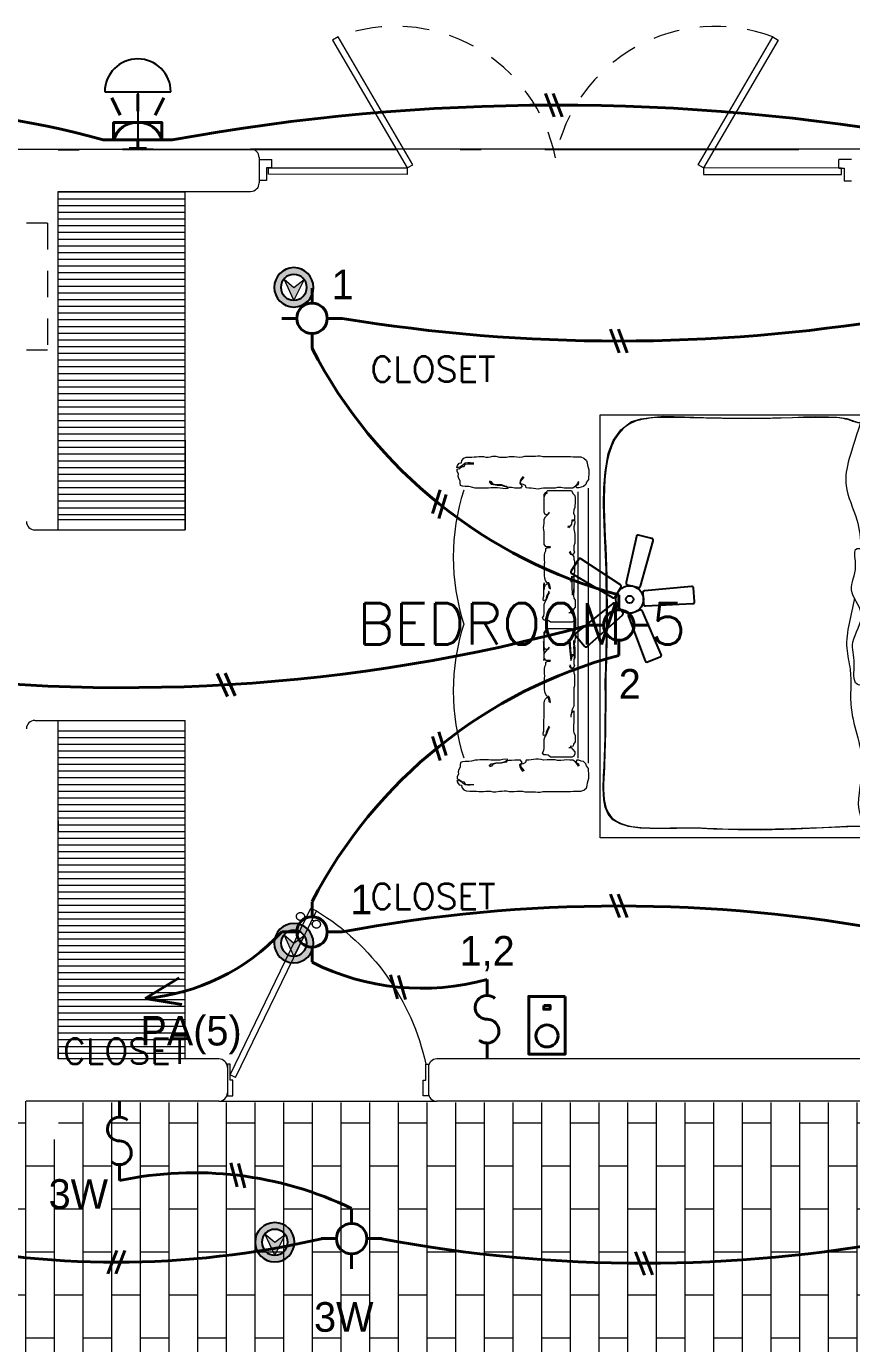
# Model space of a CAD drawing. Header units: metres. Extents: x 14 to 2416, y -346 to 476.
# Drawn here: x 44.5 to 48.4, y -76.27 to -70.05 of the extents above; entities that cross this region are included whole.
import ezdxf

# ---------------------------------------------------------------- set-up
doc = ezdxf.new("R2010")
doc.units = ezdxf.units.M
for name, pattern in [('0', [0]), ('ACAD_ISO10W100', [18, 12, -3, 0, -3]), ('HIDDEN2', [0.1875, 0.125, -0.0625])]:
    doc.linetypes.add(name, pattern=pattern)
doc.layers.get('0').update_dxf_attribs({"linetype": '0', "lineweight": 20})
for name, color, linetype, lineweight in [('A-ANNO-TEXT', 20, 'Continuous', 13), ('A-DOOR', 35, 'Continuous', 5), ('A-WALL', 250, 'Continuous', 20), ('baños', 251, 'Continuous', 0), ('closets', 253, 'Continuous', 0), ('E Salida Interruptores', 22, 'Continuous', 40), ('E Salida Luces', 22, 'Continuous', 40), ('E Tuberia Emp Losa', 22, 'Continuous', 40), ('MAVA', 1, 'Continuous', 15), ('MOBILIARIOS', 252, 'Continuous', 0), ('piso', 253, 'Continuous', 0), ('textos', 7, 'Continuous', 0)]:
    doc.layers.add(name, color=color, linetype=linetype, lineweight=lineweight)
doc.layers.add('hatch piso', color=253, linetype='Continuous', lineweight=0, transparency=0.7)
doc.layers.add('MAVA Luminarias', color=1, linetype='Continuous')
doc.layers.add('SOLAR', color=7, linetype='ACAD_ISO10W100', lineweight=9, true_color=0xff1414)
doc.styles.add('CENTURY GOTHIC', font='GOTHIC.TTF')
doc.styles.get("Standard").update_dxf_attribs({"font": 'arial.ttf', "height": 0.1875})

# ---------------------------------------------------------------- blocks, each defined once
blk = doc.blocks.new('abanico mava')
at = {"layer": 'MAVA Luminarias', "linetype": 'ByBlock', "lineweight": -2, "extrusion": (4.64878e-10, 3.72215e-09, 1), "elevation": 0}
for points in [[(513803.102, 2035248.678), (513803.215, 2035249.086, 0.421374), (513803.203, 2035249.107), (513803.084, 2035249.136, 0.421374), (513803.064, 2035249.124), (513802.972, 2035248.71, 0.407089), (513802.984, 2035248.69), (513803.082, 2035248.666, 0.407089)], [(513802.921, 2035248.69), (513802.567, 2035248.923, 0.421374), (513802.544, 2035248.918), (513802.479, 2035248.814, 0.421374), (513802.485, 2035248.791), (513802.85, 2035248.576, 0.407089), (513802.873, 2035248.581), (513802.926, 2035248.667, 0.407089)], [(513802.993, 2035248.405), (513803.142, 2035248.008, 0.421374), (513803.164, 2035247.998), (513803.278, 2035248.044, 0.421374), (513803.287, 2035248.066), (513803.118, 2035248.455, 0.407089), (513803.096, 2035248.464), (513803.003, 2035248.426, 0.407089)]]:
    blk.add_lwpolyline(points, format="xyb", close=True, dxfattribs=at)
at = {"layer": 'MAVA Luminarias', "linetype": 'ByBlock', "lineweight": -2, "extrusion": (4.64878e-10, 3.72215e-09, 1)}
for points in [[(513803.147, 2035248.501), (513803.57, 2035248.521, 0.421374), (513803.586, 2035248.539), (513803.578, 2035248.661, 0.421374), (513803.559, 2035248.676), (513803.137, 2035248.636, 0.407089), (513803.122, 2035248.618), (513803.129, 2035248.517, 0.407089)], [(513802.854, 2035248.521), (513802.522, 2035248.257, 0.421374), (513802.52, 2035248.233), (513802.599, 2035248.139, 0.421374), (513802.623, 2035248.137), (513802.94, 2035248.418, 0.407089), (513802.942, 2035248.442), (513802.877, 2035248.519, 0.407089)]]:
    blk.add_lwpolyline(points, format="xyb", close=True, dxfattribs=at)
at = {"layer": 'MAVA Luminarias', "linetype": 'ByBlock', "lineweight": -2}
for radius in [0.123, 0.0335]:
    blk.add_circle((513803.004, 2035248.559), radius, dxfattribs=at)
blk = doc.blocks.new('dl ip')
at = {"layer": 'MAVA', "transparency": 33554687}
h = blk.add_hatch(color=40, dxfattribs=at)
h.dxf.hatch_style = 1
h.paths.add_polyline_path([(94.7574, -111.2088), (94.7109, -111.2482), (94.6624, -111.2113), (94.7109, -111.3092)])
at = {"layer": 'MAVA Luminarias', "linetype": 'Continuous'}
h = blk.add_hatch(color=40, dxfattribs=at)
h.paths.add_polyline_path([(94.618, -111.2482, 1), (94.8039, -111.2482, 1)])
h.paths.add_polyline_path([(94.7719, -111.2482, -1), (94.6499, -111.2482, -1)], flags=16)
at = {"layer": 'MAVA', "color": 40}
for p, q in [((94.7109, -111.2482), (94.6624, -111.2113)), ((94.6624, -111.2113), (94.7109, -111.3092)), ((94.7109, -111.3092), (94.7574, -111.2088)), ((94.7574, -111.2088), (94.7109, -111.2482))]:
    blk.add_line(p, q, dxfattribs=at)
at = {"layer": 'MAVA Luminarias', "color": 40, "linetype": 'Continuous'}
for radius in [0.093, 0.061]:
    blk.add_circle((94.7109, -111.2482), radius, dxfattribs=at)
blk = doc.blocks.new('SCONCE 1')
at = {"layer": 'MAVA Luminarias', "color": 5, "linetype": 'Continuous'}
for p, q in [((-1.374, 0.679), (-1.374, 1.191)), ((-0.931, 0.816), (-0.931, 1.054)), ((-1.374, 0.935), (-0.931, 0.935))]:
    blk.add_line(p, q, dxfattribs=at)
blk.add_arc((-1.374, 0.935), 0.256, 90, 270, dxfattribs=at)
blk = doc.blocks.new('puerta 1.00')
at = {"layer": 'A-DOOR'}
for p, q in [((-0.15, -0.0125), (-0.9369, -0.3949)), ((-0.1376, -0.038), (-0.9245, -0.4204)), ((-0.1376, -0.038), (-0.15, -0.0125)), ((-0.8946, -0.3743), (-0.8996, -0.3641)), ((-0.8777, -0.3661), (-0.8826, -0.3559)), ((-0.9369, -0.3949), (-0.9245, -0.4204)), ((-0.8822, -0.3998), (-0.8772, -0.4101)), ((-0.8653, -0.3916), (-0.8603, -0.4018))]:
    blk.add_line(p, q, dxfattribs=at)
for points in [[(-0.05, 0), (-0.05, -0.025), (-0.125, -0.025), (-0.125, -0.0125), (-0.2, -0.0125), (-0.2, 0), (-0.05, 0)], [(-0.05, -0.95), (-0.05, -0.925), (-0.125, -0.925), (-0.125, -0.9375), (-0.2, -0.9375), (-0.2, -0.95), (-0.05, -0.95)]]:
    blk.add_lwpolyline(points, dxfattribs=at)
blk.add_arc((0.0366, 0.1602), 1.1229, 211.13358, 257.83427, dxfattribs=at)
for points in [[(-0.8982, -0.3642), (-0.9033, -0.3642), (-0.912, -0.3591), (-0.917, -0.3504), (-0.917, -0.3403), (-0.912, -0.3316), (-0.9033, -0.3265), (-0.8932, -0.3265), (-0.8844, -0.3316), (-0.8794, -0.3403), (-0.8794, -0.3504), (-0.8844, -0.3591), (-0.8932, -0.3642), (-0.8982, -0.3642)], [(-0.8617, -0.4394), (-0.8667, -0.4394), (-0.8754, -0.4344), (-0.8805, -0.4256), (-0.8805, -0.4156), (-0.8754, -0.4068), (-0.8667, -0.4018), (-0.8566, -0.4018), (-0.8479, -0.4068), (-0.8428, -0.4156), (-0.8428, -0.4257), (-0.8479, -0.4344), (-0.8566, -0.4394), (-0.8617, -0.4394)]]:
    blk.add_open_spline(points, degree=2, dxfattribs=at)
blk = doc.blocks.new('A$Ca7b09788')
at = {"layer": 'A-DOOR'}
for p, q in [((0, 0.1006), (0.06, 0.1006)), ((0.06, 0.0606), (0.06, 0.1006)), ((2.8, 0.1), (2.74, 0.1)), ((2.74, 0.06), (2.74, 0.1)), ((0.035, 0.0006), (0, 0.0006)), ((0.035, 0.0606), (0.035, 0.0006)), ((0.06, 0.0606), (0.035, 0.0606)), ((2.74, 0.06), (2.765, 0.06)), ((2.765, 0.06), (2.765, 0)), ((2.765, 0), (2.8, 0))]:
    blk.add_line(p, q, dxfattribs=at)
for points in [[(0.3471, 0.6649), (0.7, 0.0604), (0.7261, 0.0757), (0.3732, 0.6802)], [(2.4529, 0.6649), (2.1, 0.0604), (2.0739, 0.0757), (2.4268, 0.6802)], [(0.0446, 0.0606), (0.7, 0.0604), (0.7, 0.0301), (0.0446, 0.0303)], [(2.7524, 0.06), (2.1, 0.0602), (2.1, 0.0299), (2.7524, 0.0297)]]:
    blk.add_lwpolyline(points, close=True, dxfattribs=at)
at = {"layer": 'A-DOOR', "linetype": 'HIDDEN2'}
for centre, start, end in [((0.6447, -0.0402), 11.15443, 110.64705), ((2.1553, -0.0402), 69.35295, 168.84557)]:
    blk.add_arc(centre, 0.7699, start, end, dxfattribs=at)
blk = doc.blocks.new('PL BASE 1N NASAS 09')
at = {"layer": 'closets', "transparency": 33554687}
h = blk.add_hatch(dxfattribs=at)
h.set_pattern_fill('LINE', color=256, scale=0.01, angle=180)
h.set_pattern_definition([(180, (-441.877485, -2857.39924), (-4e-18, -0.03175), [])])
h.paths.add_polyline_path([(-105.7315, -35.4497), (-105.7315, -36.9997), (-105.1315, -36.9997), (-105.1315, -35.4497)])
h = blk.add_hatch(dxfattribs=at)
h.set_pattern_fill('LINE', color=256, scale=0.01, angle=180)
h.set_pattern_definition([(180, (-441.88125, -2859.913363), (-4e-18, -0.03175), [])])
h.paths.add_polyline_path([(-105.7315, -37.9997), (-105.7315, -39.5497), (-105.1315, -39.5497), (-105.1315, -37.9997)])
at = {"layer": 'A-WALL'}
for p, q in [((-105.991, -35.2497), (-104.821, -35.2497)), ((-104.781, -35.2897), (-104.781, -35.4097)), ((-105.731, -35.4497), (-104.821, -35.4497)), ((-105.731, -37.0497), (-105.731, -35.4497)), ((-105.841, -37.0497), (-105.731, -37.0497)), ((-105.841, -37.9497), (-105.731, -37.9497)), ((-105.731, -39.5497), (-105.731, -37.9497)), ((-105.731, -38.4247), (-105.731, -38.4747)), ((-105.731, -39.4997), (-105.731, -39.5497)), ((-104.971, -39.5497), (-105.731, -39.5497)), ((-104.931, -39.5897), (-104.931, -39.7097)), ((-103.981, -39.5897), (-103.981, -39.7097)), ((-101.071, -39.5497), (-103.941, -39.5497)), ((-104.971, -39.7497), (-105.8815, -39.7497)), ((-100.1211, -39.7497), (-103.941, -39.7497))]:
    blk.add_line(p, q, dxfattribs=at)
at = {"layer": 'A-WALL', "linetype": 'HIDDEN2'}
for p, q in [((-105.781, -35.5997), (-105.881, -35.5997)), ((-105.781, -35.5997), (-105.781, -36.1997)), ((-105.781, -36.1997), (-105.881, -36.1997))]:
    blk.add_line(p, q, dxfattribs=at)
at = {"layer": 'A-WALL'}
for centre, start, end in [((-104.821, -35.2897), 0, 90), ((-104.821, -35.4097), 270, 0), ((-105.841, -37.0097), 180, 270), ((-105.841, -37.9897), 90, 180), ((-104.971, -39.5897), 0, 90), ((-103.941, -39.5897), 90, 180), ((-104.971, -39.7097), 270, 0), ((-103.941, -39.7097), 180, 270)]:
    blk.add_arc(centre, 0.04, start, end, dxfattribs=at)
at = {"layer": 'closets', "transparency": 33554687}
for p, q in [((-105.131, -37.0497), (-105.131, -35.4497)), ((-105.131, -36.6247), (-105.131, -37.0497)), ((-105.7315, -36.9997), (-105.131, -36.9997)), ((-105.7315, -37.0497), (-105.131, -37.0497)), ((-105.7315, -37.9497), (-105.131, -37.9497)), ((-105.131, -39.5497), (-105.131, -37.9497)), ((-105.7315, -37.9997), (-105.131, -37.9997))]:
    blk.add_line(p, q, dxfattribs=at)
at = {"layer": 'piso'}
for p, q in [((-101.941, -35.2497), (-104.821, -35.2497)), ((-104.971, -39.7497), (-103.941, -39.7497))]:
    blk.add_line(p, q, dxfattribs=at)
at = {"color": 1}
blk.add_blockref('A$Ca7b09788', (-104.781, -35.3991), dxfattribs=at)
at = {"layer": 'A-DOOR', "xscale": -1, "rotation": 90}
blk.add_blockref('puerta 1.00', (-104.931, -39.7747), dxfattribs=at)
at = {"layer": 'baños', "linetype": 'Continuous'}
for tag, p in [('MODELNUMBER', (-121.6562, -54.8273)), ('TRADENAME', (-121.6562, -54.8273)), ('PRODUCT', (-121.6562, -54.8274)), ('MATERIAL', (-121.6562, -54.8274))]:
    blk.add_attdef(tag, p, '', height=0.0000254, rotation=359.99992, dxfattribs=at)
at = {"layer": 'textos'}
for s, insert, char_height, width, attachment_point in [('{\\Fromans|c0;\\H0.8x;CLOSET\\H1.25x; }', (-103.6641, -36.3498), 0.15, 3.405477, 9), ('{\\Fromans|c0; BEDROOM 5}', (-104.4508, -37.5905), 0.195, 3.404877, 7), ('{\\Fromans|c0;\\H0.8x;CLOSET\\H1.25x; }', (-103.6641, -38.8416), 0.15, 3.405477, 9), ('{\\Fromans|c0;\\H0.8x;CLOSET\\H1.25x; }', (-105.1165, -39.5732), 0.15, 3.404877, 9)]:
    blk.add_mtext(s, dxfattribs=dict(at, insert=insert, char_height=char_height, width=width, attachment_point=attachment_point))
blk = doc.blocks.new('A$Ca3ef8f56')
at = {"layer": 'MOBILIARIOS'}
for p, q in [((0.0032, 0.1527), (0.0032, 1.4519)), ((0.0532, 0.1694), (0.0532, 1.4284))]:
    blk.add_line(p, q, dxfattribs=at)
for points in [[(0.6249, 1.5324), (0.6212, 1.5434), (0.6126, 1.5544), (0.6016, 1.5556), (0.6004, 1.5666), (0.5906, 1.5776), (0.5796, 1.5825), (0.5637, 1.5837), (0.5527, 1.5837), (0.5417, 1.5849), (0.5307, 1.5849), (0.5197, 1.5862), (0.4977, 1.5862), (0.4867, 1.5837), (0.4757, 1.5837), (0.4647, 1.5849), (0.4537, 1.5874), (0.4402, 1.5874), (0.4231, 1.5837), (0.4121, 1.5837), (0.4011, 1.5825), (0.3889, 1.5825), (0.3766, 1.5862), (0.3534, 1.5862), (0.3412, 1.5849), (0.3302, 1.5837), (0.3143, 1.5849), (0.3033, 1.5874), (0.2519, 1.5874), (0.2409, 1.5886), (0.2299, 1.5886), (0.2177, 1.5862), (0.0868, 1.5862), (0.0746, 1.5849), (0.0391, 1.5849), (0.0245, 1.5788), (0.0122, 1.5678), (0.0086, 1.5568), (0.0061, 1.5446), (0.0037, 1.5336), (0, 1.5226), (0, 1.5116), (0.0012, 1.5006), (0.0024, 1.4884), (0.0024, 1.4774), (0.011, 1.4652), (0.0147, 1.4542), (0.0257, 1.4445), (0.0367, 1.442), (0.0477, 1.4383), (0.0587, 1.4383), (0.0611, 1.4493), (0.0501, 1.4542), (0.0477, 1.464)], [(0.4708, 1.4664), (0.4622, 1.4554), (0.4512, 1.4542), (0.4341, 1.4506), (0.4231, 1.4506), (0.4109, 1.4493), (0.3999, 1.4457), (0.3876, 1.4457), (0.3828, 1.4347), (0.395, 1.4335), (0.4072, 1.4347), (0.4194, 1.4371), (0.4317, 1.4383), (0.4635, 1.4383), (0.4745, 1.4359), (0.516, 1.4359), (0.527, 1.4371), (0.5381, 1.4371), (0.5552, 1.442), (0.5674, 1.4445), (0.5845, 1.4445), (0.5968, 1.4457), (0.6078, 1.4493), (0.609, 1.4603), (0.609, 1.4713), (0.6151, 1.4823), (0.6175, 1.4933), (0.6163, 1.5043), (0.6224, 1.5153), (0.6224, 1.5263), (0.6114, 1.53), (0.6004, 1.5385), (0.5894, 1.5397), (0.5845, 1.5507), (0.5735, 1.552), (0.5442, 1.552)], [(0.5442, 1.5544), (0.5613, 1.5556), (0.5723, 1.5556), (0.5845, 1.5544), (0.5955, 1.5458), (0.6065, 1.5373), (0.6175, 1.5348), (0.6212, 1.5348)], [(0.0501, 1.4677), (0.0563, 1.4567), (0.0636, 1.4457), (0.0758, 1.4371), (0.0905, 1.4371), (0.1064, 1.4359), (0.1174, 1.4371), (0.1333, 1.4396), (0.1492, 1.4396), (0.1602, 1.4359), (0.1981, 1.4359), (0.2152, 1.4371), (0.2262, 1.4347), (0.2385, 1.4322), (0.2507, 1.4335), (0.2617, 1.4347), (0.2727, 1.4359), (0.2837, 1.4371), (0.2972, 1.4383), (0.2996, 1.4493), (0.3106, 1.4542), (0.3216, 1.4567), (0.3241, 1.4677), (0.3143, 1.4787), (0.3069, 1.4884)], [(0.3106, 1.4909), (0.3204, 1.4799), (0.3253, 1.4689), (0.3265, 1.4579), (0.3155, 1.4481), (0.3228, 1.4371), (0.3497, 1.4371), (0.3656, 1.4396), (0.3779, 1.4396), (0.3889, 1.4408), (0.3999, 1.4481), (0.4133, 1.4518), (0.4402, 1.4518), (0.4525, 1.4554), (0.4598, 1.4664), (0.4696, 1.4689)], [(0.0844, 1.234), (0.0844, 1.2238), (0.081, 1.2135), (0.0708, 1.205), (0.0708, 1.2579), (0.0725, 1.2715), (0.0725, 1.2988), (0.0708, 1.309), (0.0656, 1.3192), (0.0656, 1.3516), (0.0725, 1.3618), (0.0742, 1.372), (0.0844, 1.3737), (0.0895, 1.3737)], [(0.0946, 1.3772), (0.0844, 1.3772), (0.0759, 1.3874), (0.0673, 1.3976), (0.0673, 1.4078), (0.0708, 1.4181), (0.081, 1.4232), (0.1822, 1.4232), (0.1924, 1.4146), (0.2026, 1.4129), (0.2129, 1.4129), (0.2197, 1.4027), (0.2129, 1.3925), (0.2112, 1.3806), (0.2112, 1.3397), (0.2078, 1.3294), (0.2026, 1.3192), (0.1975, 1.309), (0.1941, 1.2988), (0.189, 1.2885), (0.1856, 1.2817)], [(0.189, 1.2766), (0.1924, 1.2868), (0.1992, 1.2971), (0.2026, 1.3073), (0.2044, 1.3175), (0.2146, 1.3209), (0.2163, 1.3107), (0.2129, 1.3005), (0.2129, 1.2476), (0.2112, 1.2374), (0.2112, 1.1675), (0.2095, 1.1573), (0.2061, 1.1471), (0.1958, 1.1385), (0.1907, 1.1488), (0.189, 1.159), (0.1822, 1.1658)], [(0.0929, 0.9903), (0.0878, 1.0005), (0.0776, 1.0039), (0.0708, 1.0141), (0.0708, 1.0244), (0.069, 1.0346), (0.069, 1.0857), (0.0708, 1.0959), (0.0708, 1.1829), (0.0776, 1.1948), (0.081, 1.205), (0.0827, 1.2152), (0.0861, 1.2272), (0.0861, 1.2289)], [(0.1822, 1.1641), (0.1856, 1.1471), (0.189, 1.1368), (0.1992, 1.1351), (0.2061, 1.1249), (0.2078, 1.1147), (0.2095, 1.1028), (0.2095, 1.0499), (0.2078, 1.0397), (0.2095, 1.0295), (0.2095, 1.0056), (0.2078, 0.9954), (0.2044, 0.9852), (0.2044, 0.9749), (0.1941, 0.9698), (0.1839, 0.9698), (0.1822, 0.9664), (0.2026, 0.9664), (0.2112, 0.9562), (0.2112, 0.8965), (0.2129, 0.8863), (0.2146, 0.8761), (0.2129, 0.9659), (0.2112, 0.9556), (0.2112, 0.9352), (0.2061, 0.925), (0.1958, 0.9147), (0.1873, 0.9079)], [(0.0946, 0.8761), (0.0861, 0.9659), (0.081, 0.9556), (0.0793, 0.9454), (0.069, 0.9403), (0.0673, 0.9505), (0.069, 0.9607), (0.0708, 0.8727), (0.0708, 0.8829), (0.069, 0.8965), (0.0673, 0.9085), (0.0673, 0.9494), (0.0708, 0.9613), (0.0708, 0.9818), (0.069, 0.992), (0.0742, 1.0022), (0.0844, 1.0005), (0.0878, 0.9903), (0.0895, 0.9869)], [(0.2112, 0.8449), (0.2112, 0.8346), (0.2044, 0.8244), (0.1941, 0.8159), (0.0827, 0.8159), (0.0759, 0.8295), (0.0673, 0.8397), (0.0656, 0.85), (0.0656, 0.8602), (0.0673, 0.8704), (0.0673, 0.8806), (0.0708, 0.8909), (0.0725, 0.9079), (0.069, 0.9181), (0.069, 0.9386), (0.081, 0.9403), (0.0827, 0.959), (0.0895, 0.8693), (0.0998, 0.871), (0.0981, 0.8744)], [(0.1873, 0.9028), (0.1958, 0.913), (0.2061, 0.9147), (0.2112, 0.9045), (0.2112, 0.8517), (0.2095, 0.8414), (0.2061, 0.8312), (0.1958, 0.8244)], [(0.0946, 0.74), (0.0844, 0.74), (0.0759, 0.7502), (0.0673, 0.7604), (0.0673, 0.7707), (0.0708, 0.7809), (0.081, 0.786), (0.1822, 0.786), (0.1924, 0.7775), (0.2026, 0.7758), (0.2129, 0.7758), (0.2197, 0.7656), (0.2129, 0.7553), (0.2112, 0.7434), (0.2112, 0.7025), (0.2078, 0.6923), (0.2026, 0.6821), (0.1975, 0.6718), (0.1941, 0.6616), (0.189, 0.6514), (0.1856, 0.6446)], [(0.0844, 0.5968), (0.0844, 0.5866), (0.081, 0.5764), (0.0708, 0.5679), (0.0708, 0.6207), (0.0725, 0.6343), (0.0725, 0.6616), (0.0708, 0.6718), (0.0656, 0.6821), (0.0656, 0.7144), (0.0725, 0.7247), (0.0742, 0.7349), (0.0844, 0.7366), (0.0895, 0.7366)], [(0.0929, 0.4531), (0.0878, 0.4633), (0.0776, 0.4668), (0.0708, 0.477), (0.0708, 0.4872), (0.069, 0.4974), (0.069, 0.5486), (0.0708, 0.5588), (0.0708, 0.6457), (0.0776, 0.6576), (0.081, 0.5679), (0.0827, 0.5781), (0.0861, 0.59), (0.0861, 0.5917)], [(0.189, 0.6394), (0.1924, 0.6497), (0.1992, 0.6599), (0.2026, 0.6701), (0.2044, 0.6803), (0.2146, 0.6838), (0.2163, 0.6735), (0.2129, 0.6633), (0.2129, 0.6105), (0.2112, 0.6002), (0.2112, 0.6304), (0.2095, 0.6201), (0.2061, 0.6099), (0.1958, 0.6014), (0.1907, 0.6116), (0.189, 0.6218), (0.1822, 0.6287)], [(0.1822, 0.627), (0.1856, 0.6099), (0.189, 0.5997), (0.1992, 0.598), (0.2061, 0.5878), (0.2078, 0.5775), (0.2095, 0.5656), (0.2095, 0.5128), (0.2078, 0.5025), (0.2095, 0.4923), (0.2095, 0.4685), (0.2078, 0.4582), (0.2044, 0.448), (0.2044, 0.4378), (0.1941, 0.4327), (0.1839, 0.4327), (0.1822, 0.4293), (0.2026, 0.4293), (0.2112, 0.419), (0.2112, 0.3594), (0.2129, 0.3492), (0.2146, 0.3389), (0.2129, 0.3287), (0.2112, 0.3185), (0.2112, 0.298), (0.2061, 0.2878), (0.1958, 0.2776), (0.1873, 0.2708)], [(0.0946, 0.3389), (0.0861, 0.3287), (0.081, 0.3185), (0.0793, 0.3083), (0.069, 0.3031), (0.0673, 0.3134), (0.069, 0.3236), (0.0708, 0.3355), (0.0708, 0.3457), (0.069, 0.3594), (0.0673, 0.3713), (0.0673, 0.4122), (0.0708, 0.4241), (0.0708, 0.4446), (0.069, 0.4548), (0.0742, 0.465), (0.0844, 0.4633), (0.0878, 0.4531), (0.0895, 0.4497)], [(0.2112, 0.1926), (0.2112, 0.1824), (0.2044, 0.1721), (0.1941, 0.1636), (0.0827, 0.1636), (0.0759, 0.1772), (0.0673, 0.1875), (0.0656, 0.1977), (0.0656, 0.223), (0.0673, 0.2333), (0.0673, 0.2435), (0.0708, 0.2537), (0.0725, 0.2708), (0.069, 0.281), (0.069, 0.3014), (0.081, 0.3031), (0.0827, 0.3219), (0.0895, 0.3321), (0.0998, 0.3338), (0.0981, 0.3372)], [(0.1873, 0.2656), (0.1958, 0.2759), (0.2061, 0.2776), (0.2112, 0.2673), (0.2112, 0.1994), (0.2095, 0.1892), (0.2061, 0.179), (0.1958, 0.1721)], [(0.6249, 0.0562), (0.6212, 0.0452), (0.6126, 0.0342), (0.6016, 0.033), (0.6004, 0.022), (0.5906, 0.011), (0.5796, 0.0061), (0.5637, 0.0049), (0.5527, 0.0049), (0.5417, 0.0037), (0.5307, 0.0037), (0.5197, 0.0024), (0.4977, 0.0024), (0.4867, 0.0049), (0.4757, 0.0049), (0.4647, 0.0037), (0.4537, 0.0012), (0.4402, 0.0012), (0.4231, 0.0049), (0.4121, 0.0049), (0.4011, 0.0061), (0.3889, 0.0061), (0.3766, 0.0024), (0.3534, 0.0024), (0.3412, 0.0037), (0.3302, 0.0049), (0.3143, 0.0037), (0.3033, 0.0012), (0.2519, 0.0012), (0.2409, 0), (0.2299, 0), (0.2177, 0.0024), (0.0868, 0.0024), (0.0746, 0.0037), (0.0391, 0.0037), (0.0245, 0.0098), (0.0122, 0.0208), (0.0086, 0.0318), (0.0061, 0.044), (0.0037, 0.055), (0, 0.066), (0, 0.077), (0.0012, 0.088), (0.0024, 0.1002), (0.0024, 0.1112), (0.011, 0.1234), (0.0147, 0.1344), (0.0257, 0.1441), (0.0367, 0.1466), (0.0477, 0.1503), (0.0587, 0.1503), (0.0611, 0.1393), (0.0501, 0.1344), (0.0477, 0.1246)], [(0.0501, 0.1209), (0.0563, 0.1319), (0.0636, 0.1429), (0.0758, 0.1515), (0.0905, 0.1515), (0.1064, 0.1527), (0.1174, 0.1515), (0.1333, 0.149), (0.1492, 0.149), (0.1602, 0.1527), (0.1981, 0.1527), (0.2152, 0.1515), (0.2262, 0.1539), (0.2385, 0.1564), (0.2507, 0.1551), (0.2617, 0.1539), (0.2727, 0.1527), (0.2837, 0.1515), (0.2972, 0.1503), (0.2996, 0.1393), (0.3106, 0.1344), (0.3216, 0.1319), (0.3241, 0.1209), (0.3143, 0.1099), (0.3069, 0.1002)], [(0.3106, 0.0977), (0.3204, 0.1087), (0.3253, 0.1197), (0.3265, 0.1307), (0.3155, 0.1405), (0.3228, 0.1515), (0.3497, 0.1515), (0.3656, 0.149), (0.3779, 0.149), (0.3889, 0.1478), (0.3999, 0.1405), (0.4133, 0.1368), (0.4402, 0.1368), (0.4525, 0.1332), (0.4598, 0.1222), (0.4696, 0.1197)], [(0.4708, 0.1222), (0.4622, 0.1332), (0.4512, 0.1344), (0.4341, 0.138), (0.4231, 0.138), (0.4109, 0.1393), (0.3999, 0.1429), (0.3876, 0.1429), (0.3828, 0.1539), (0.395, 0.1551), (0.4072, 0.1539), (0.4194, 0.1515), (0.4317, 0.1503), (0.4635, 0.1503), (0.4745, 0.1527), (0.516, 0.1527), (0.527, 0.1515), (0.5381, 0.1515), (0.5552, 0.1466), (0.5674, 0.1441), (0.5845, 0.1441), (0.5968, 0.1429), (0.6078, 0.1393), (0.609, 0.1283), (0.609, 0.1173), (0.6151, 0.1063), (0.6175, 0.0953), (0.6163, 0.0843), (0.6224, 0.0733), (0.6224, 0.0623), (0.6114, 0.0586), (0.6004, 0.0501), (0.5894, 0.0489), (0.5845, 0.0379), (0.5735, 0.0366), (0.5442, 0.0366)], [(0.5442, 0.0342), (0.5613, 0.033), (0.5723, 0.033), (0.5845, 0.0342), (0.5955, 0.0428), (0.6065, 0.0513), (0.6175, 0.0537), (0.6212, 0.0537)]]:
    blk.add_lwpolyline(points, dxfattribs=at)
for centre in [(-0.3846, 1.1107), (-0.3846, 0.4779)]:
    blk.add_arc(centre, 1.0261, 342.03988, 17.96012, dxfattribs=at)
blk = doc.blocks.new('A$C11dadbfd')
at = {"layer": 'MOBILIARIOS'}
for p, q in [((1.7951, 3.6335), (1.9417, 3.6335)), ((1.9417, 3.4354), (1.9417, 3.6335)), ((1.9417, 0.2292), (1.9417, 0.0311)), ((1.7951, 0.0311), (1.9417, 0.0311))]:
    blk.add_line(p, q, dxfattribs=at)
for points in [[(1.3875, 2.8747), (1.3875, 2.8753), (1.3554, 2.8753), (1.3554, 3.6335), (1.5357, 3.6335, -0.127695), (1.6339, 3.659, -0.007083), (1.6396, 3.6589, -0.52849), (1.8874, 3.4354), (1.9417, 3.4354), (1.9417, 2.8753), (1.8985, 2.8753), (1.8985, 2.8747), (1.8575, 2.8747)], [(1.3875, 0.7899), (1.3875, 0.7893), (1.3554, 0.7893), (1.3554, 0.0311), (1.5357, 0.0311, 0.127695), (1.6339, 0.0056, 0.007083), (1.6396, 0.0057, 0.52849), (1.8874, 0.2292), (1.9417, 0.2292), (1.9417, 0.7893), (1.8985, 0.7893), (1.8985, 0.7899), (1.8575, 0.7899)]]:
    blk.add_lwpolyline(points, format="xyb", close=True, dxfattribs=at)
for points in [[(1.8575, 3.3604), (1.8575, 2.9503), (1.4212, 2.9503), (1.4212, 3.5585), (1.4075, 3.5585), (1.4075, 2.8947), (1.8575, 2.8947), (1.8785, 2.8947), (1.8785, 3.3592), (1.8575, 3.3592), (1.8575, 2.9503)], [(2.1, 0.6774), (2, 0.6774), (2, 2.9774), (2.1, 2.9774)], [(2, 0.8274), (0, 0.8274), (0, 2.8274), (2, 2.8274)], [(1.984, 2.7359), (1.9682, 2.4885), (1.9635, 2.4003), (1.9626, 2.1559), (1.9626, 2.1046), (1.9588, 1.9621), (1.9521, 1.8305), (1.9502, 1.7649), (1.9502, 1.6851), (1.9531, 1.629), (1.9645, 1.5406), (1.973, 1.4728), (1.9778, 1.4138), (1.9778, 1.3179), (1.9787, 1.2798), (1.9806, 1.2181), (1.9854, 1.1031), (1.9911, 1.0261), (1.9891, 0.9459), (1.9853, 0.9108), (1.9758, 0.8889), (1.9549, 0.8709), (1.9112, 0.8566), (1.8349, 0.8461), (1.7418, 0.8423), (1.6153, 0.8461), (1.5089, 0.8519), (1.4612, 0.8557), (1.4108, 0.8576), (1.3776, 0.8604), (1.3377, 0.869), (1.3026, 0.8766), (1.276, 0.8814), (1.17, 0.8795), (1.0539, 0.8747), (0.9229, 0.868), (0.7572, 0.8642), (0.652, 0.8656), (0.6118, 0.8673), (0.5341, 0.869), (0.451, 0.8732), (0.4117, 0.874), (0.3599, 0.8723), (0.3114, 0.8723), (0.2345, 0.8715), (0.1881, 0.8741), (0.1337, 0.8816), (0.0936, 0.8942), (0.0593, 0.9134), (0.0376, 0.9402), (0.0225, 0.9728), (0.0159, 1.0071), (0.0134, 1.0607), (0.015, 1.1201), (0.0175, 1.1644), (0.0201, 1.2099), (0.0217, 1.2534), (0.0226, 1.3044), (0.0234, 1.3546), (0.0242, 1.4801), (0.0234, 1.568), (0.0259, 1.6257), (0.0293, 1.7852), (0.0293, 1.9199), (0.0276, 2.0948), (0.02, 2.2676), (0.0158, 2.4048), (0.0166, 2.4826), (0.0225, 2.5565), (0.0376, 2.6436), (0.061, 2.7055), (0.0969, 2.7565), (0.1479, 2.7958), (0.1909, 2.8076), (0.241, 2.8151), (0.2996, 2.8201), (0.3982, 2.8168), (0.4882, 2.8143), (0.5734, 2.8126), (0.6662, 2.8109), (0.813, 2.8126), (0.9075, 2.8143), (0.9605, 2.8169), (1.0157, 2.8185), (1.0776, 2.8177), (1.1319, 2.8152), (1.1657, 2.8093), (1.2083, 2.7943), (1.2234, 2.7901), (1.2384, 2.7968), (1.3036, 2.806), (1.3792, 2.8152), (1.4821, 2.8169), (1.6504, 2.8177), (1.7386, 2.8169), (1.7996, 2.8135), (1.8589, 2.8077), (1.9166, 2.7993), (1.9544, 2.7876), (1.9703, 2.7792), (1.9795, 2.7675), (1.9829, 2.7482)], [(1.8575, 0.3042), (1.8575, 0.7143), (1.4212, 0.7143), (1.4212, 0.1061), (1.4075, 0.1061), (1.4075, 0.7699), (1.8575, 0.7699), (1.8785, 0.7699), (1.8785, 0.3054), (1.8575, 0.3054), (1.8575, 0.7143)]]:
    blk.add_lwpolyline(points, close=True, dxfattribs=at)
for points in [[(1.4304, 3.5585), (1.4304, 2.9503), (1.8667, 2.9503), (1.8667, 3.3604), (1.7881, 3.3604)], [(1.4304, 3.5585), (1.4829, 3.5585)], [(1.4304, 0.1061), (1.4304, 0.7143), (1.8667, 0.7143), (1.8667, 0.3042), (1.7881, 0.3042)], [(1.4304, 0.1061), (1.4829, 0.1061)]]:
    blk.add_lwpolyline(points, dxfattribs=at)
for centre, radius in [((1.6339, 3.4571), 0.1819), ((1.6369, 3.4617), 0.0427), ((1.6339, 0.2076), 0.1819), ((1.6369, 0.2029), 0.0427)]:
    blk.add_circle(centre, radius, dxfattribs=at)
blk.add_arc((1.4035, 2.5972), 0.00932, 64.43662, 168.73273, dxfattribs=at)
for points, knots in [([(0.2769, 2.8152), (0.2379, 2.8116), (-0.0145, 2.7885), (0.0417, 2.1345), (0.031, 1.754), (0.0256, 1.5592)], [0, 0, 0, 0, 0.117685, 0.761841, 1.437924, 1.437924, 1.437924, 1.437924]), ([(1.2536, 0.8837), (1.2536, 0.8837), (1.2536, 0.8837), (1.2536, 0.8837), (1.2553, 0.8836), (1.2902, 0.8837), (1.3601, 0.8633), (1.5319, 0.8551), (1.739, 0.8394), (1.9697, 0.8633), (1.9954, 0.9487), (1.9697, 1.1987), (1.9824, 1.4698), (1.9294, 1.6589), (1.9697, 2.0804), (1.9512, 2.442), (1.9846, 2.7165), (1.9697, 2.8152), (1.5773, 2.8152), (1.391, 2.8152), (1.2491, 2.7954), (1.2358, 2.7954), (1.2203, 2.7835), (1.15, 2.8152), (1.0853, 2.8152), (0.9644, 2.8152)], [2.895366, 2.895366, 2.895366, 2.895366, 2.896475, 3.053535, 3.138588, 3.190252, 3.29358, 3.393683, 3.686394, 3.848283, 3.942303, 4.166996, 4.499824, 4.847407, 5.433591, 5.797126, 6.093613, 6.186669, 6.495546, 6.666013, 6.828452, 7.059973, 7.190877, 7.299822, 7.383928, 7.383928, 7.383928, 7.383928]), ([(1.2291, 2.7899), (1.1753, 2.6231), (1.1344, 2.5006), (1.2193, 2.3428), (1.2306, 2.2415), (1.2306, 2.1954)], [0.0005696, 0.0005696, 0.0005696, 0.0005696, 0.2116189, 0.3895346, 0.5346505, 0.5346505, 0.5346505, 0.5346505]), ([(1.4075, 2.6056), (1.4464, 2.605), (1.5112, 2.604), (1.6052, 2.5604), (1.6633, 2.6386), (1.7368, 2.634), (1.8841, 2.6519), (1.8025, 2.4679), (1.897, 2.3336), (1.8864, 2.1722), (1.9035, 2.0318), (1.8555, 1.9443), (1.8965, 1.8496), (1.8291, 1.879), (1.7823, 1.8902)], [0, 0, 0, 0, 0.125513, 0.209774, 0.279098, 0.385114, 0.440556, 0.579971, 0.776155, 0.956632, 1.067828, 1.221054, 1.242986, 1.352802, 1.352802, 1.352802, 1.352802]), ([(1.3944, 2.599), (1.394, 2.544), (1.3934, 2.4576), (1.4468, 2.3258), (1.3937, 2.2542), (1.409, 2.1981), (1.4099, 2.1812)], [0, 0, 0, 0, 0.1739603, 0.2732689, 0.4204064, 0.4281347, 0.4281347, 0.4281347, 0.4281347]), ([(1.5086, 2.1643), (1.4936, 2.1652), (1.3997, 2.1973), (1.3383, 2.1521), (1.182, 2.2235), (1.2227, 2.0905), (1.1573, 1.9979), (1.271, 1.8818), (1.1717, 1.7569), (1.2106, 1.666), (1.1853, 1.5363), (1.2988, 1.5579), (1.3751, 1.646), (1.4895, 1.5871), (1.6481, 1.5665), (1.5809, 1.7533), (1.589, 1.8781), (1.5321, 2.0442), (1.6164, 2.1034), (1.6483, 2.2197), (1.5711, 2.2057), (1.5086, 2.1643)], [0.483205, 0.483205, 0.483205, 0.483205, 0.53364, 0.686105, 0.79098, 0.874215, 0.993951, 1.121456, 1.272938, 1.391058, 1.496021, 1.56567, 1.671481, 1.841411, 1.931504, 2.070402, 2.301906, 2.427526, 2.537167, 2.607901, 2.719001, 2.719001, 2.719001, 2.719001]), ([(1.553, 2.0189), (1.5739, 2.0076), (1.6095, 1.9913), (1.679, 1.987), (1.7141, 2.0349), (1.8118, 2.0993), (1.774, 1.8858), (1.7853, 1.7674), (1.789, 1.6087), (1.8046, 1.4975), (1.7861, 1.3196), (1.6731, 1.437), (1.5644, 1.4057), (1.4728, 1.4213), (1.4066, 1.4098), (1.36, 1.4401), (1.4229, 1.4926), (1.3851, 1.5575), (1.3867, 1.605), (1.3874, 1.6175)], [0.032571, 0.032571, 0.032571, 0.032571, 0.107712, 0.156224, 0.235226, 0.291111, 0.451247, 0.617718, 0.770472, 0.95788, 1.036962, 1.155398, 1.259301, 1.397905, 1.433881, 1.478271, 1.518706, 1.629903, 1.669516, 1.669516, 1.669516, 1.669516]), ([(1.2013, 1.9598), (1.1864, 1.8804), (1.147, 1.769), (1.1924, 1.5931), (1.1657, 1.4114), (1.2752, 1.1795), (1.1954, 0.98), (1.2439, 0.9003), (1.2553, 0.8837)], [0.780746, 0.780746, 0.780746, 0.780746, 1.031047, 1.138144, 1.338216, 1.638789, 1.87051, 1.932727, 1.932727, 1.932727, 1.932727]), ([(1.3994, 1.4151), (1.3997, 1.3674), (1.4003, 1.2566), (1.3963, 1.1171), (1.3571, 1.0341), (1.3748, 0.9042), (1.4479, 1.0108), (1.5283, 0.9775), (1.6662, 0.9713), (1.7601, 1.0928), (1.8987, 0.9322), (1.8818, 1.1222), (1.8895, 1.2335), (1.8882, 1.3956), (1.8501, 1.5341), (1.834, 1.6702), (1.9144, 1.8144), (1.8189, 1.8044), (1.7843, 1.8013), (1.7818, 1.8011)], [0, 0, 0, 0, 0.152599, 0.305824, 0.413498, 0.490111, 0.57095, 0.695693, 0.751084, 0.933009, 1.04478, 1.135217, 1.336369, 1.489125, 1.623798, 1.783333, 1.909904, 2.000264, 2.007333, 2.007333, 2.007333, 2.007333]), ([(0.0256, 1.5592), (0.0256, 1.4272), (0.0256, 1.2316), (0.0048, 0.935), (0.136, 0.8633), (0.4134, 0.881), (0.6395, 0.8633), (1.0646, 0.8759), (1.1613, 0.8837), (1.2537, 0.8837)], [0, 0, 0, 0, 0.418295, 0.63409, 0.877661, 1.085184, 1.239382, 1.462689, 1.680419, 1.680419, 1.680419, 1.680419])]:
    blk.add_open_spline(points, degree=3, knots=knots, dxfattribs=at)
blk.add_open_spline([(0.9644, 2.8152), (0.6575, 2.8005), (0.4702, 2.816), (0.2769, 2.8152)], degree=3, dxfattribs=at)
blk = doc.blocks.new('PL MUEBLES 1N NASAS 09')
at = {"layer": 'hatch piso'}
h = blk.add_hatch(dxfattribs=at)
h.set_pattern_fill('AR-BRSTD', color=256, scale=0.002, angle=-90)
h.set_pattern_definition([(270, (-8.74588, 232.01007), (0.1354836, -2e-17), []), (0, (-8.74588, 232.01007), (0.1354836, 0.2032), [0.1354836, -0.1354836])])
edge = h.paths.add_edge_path()
edge.add_line((62.3305, 47.1481), (63.2305, 47.1481))
edge.add_line((63.2305, 47.1481), (63.2305, 48.4481))
edge.add_line((63.2305, 48.4481), (56.5331, 48.4481))
edge.add_line((56.5331, 48.4481), (56.5331, 48.2731))
edge.add_line((56.5331, 48.2731), (56.3831, 48.2731))
edge.add_line((56.3831, 48.2731), (56.3831, 48.4536))
edge.add_line((56.3831, 48.4536), (54.5879, 48.4536))
edge.add_line((54.5879, 48.4536), (54.5879, 46.9481))
edge.add_line((54.5879, 46.9481), (55.8257, 46.9481))
edge.add_arc((55.8755, 46.9973), 0.07, 180, 224.67274, ccw=False)
edge.add_line((55.8055, 46.9973), (55.8055, 47.1073))
edge.add_arc((55.8755, 47.1073), 0.07, 90, 180, ccw=False)
edge.add_line((55.8755, 47.1773), (55.9855, 47.1773))
edge.add_arc((55.9855, 47.1073), 0.07, 0, 90, ccw=False)
edge.add_line((56.0555, 47.1073), (56.0555, 46.9973))
edge.add_arc((55.9855, 46.9973), 0.07, -44.67274, 0, ccw=False)
edge.add_line((56.0353, 46.9481), (59.0257, 46.9481))
edge.add_arc((59.0755, 46.9973), 0.07, 180, 224.67276, ccw=False)
edge.add_line((59.0055, 46.9973), (59.0055, 47.1073))
edge.add_arc((59.0755, 47.1073), 0.07, 90, 180, ccw=False)
edge.add_line((59.0755, 47.1773), (59.1855, 47.1773))
edge.add_arc((59.1855, 47.1073), 0.07, 0, 90, ccw=False)
edge.add_line((59.2555, 47.1073), (59.2555, 46.9973))
edge.add_arc((59.1855, 46.9973), 0.07, -90, 0, ccw=False)
edge.add_line((59.1855, 46.9273), (59.0755, 46.9273))
edge.add_arc((59.0755, 46.9973), 0.07, 229.9948, 270, ccw=False)
edge.add_line((59.0305, 46.9437), (59.0305, 44.972))
edge.add_arc((59.0755, 44.9184), 0.07, 90, 130.0052, ccw=False)
edge.add_line((59.0755, 44.9884), (59.1855, 44.9884))
edge.add_arc((59.1855, 44.9184), 0.07, 0, 90, ccw=False)
edge.add_line((59.2555, 44.9184), (59.2555, 44.8084))
edge.add_arc((59.1855, 44.8084), 0.07, -90, 0, ccw=False)
edge.add_line((59.1855, 44.7384), (59.0755, 44.7384))
edge.add_arc((59.0755, 44.8084), 0.07, 229.9948, 270, ccw=False)
edge.add_line((59.0305, 44.7548), (59.0305, 41.172))
edge.add_arc((59.0755, 41.1184), 0.07, 90, 130.0052, ccw=False)
edge.add_line((59.0755, 41.1884), (59.1855, 41.1884))
edge.add_arc((59.1855, 41.1184), 0.07, 0, 90, ccw=False)
edge.add_line((59.2555, 41.1184), (59.2555, 41.0084))
edge.add_arc((59.1855, 41.0084), 0.07, -90, 0, ccw=False)
edge.add_line((59.1855, 40.9384), (59.0755, 40.9384))
edge.add_arc((59.0755, 41.0084), 0.07, 180, 270, ccw=False)
edge.add_line((59.0055, 41.0084), (59.0055, 41.1184))
edge.add_arc((59.0755, 41.1184), 0.07, 149.84805, 180, ccw=False)
edge.add_line((59.0149, 41.1535), (56.0391, 41.1535))
edge.add_arc((55.9855, 41.1085), 0.07, 0, 40.0052, ccw=False)
edge.add_line((56.0555, 41.1085), (56.0555, 40.9985))
edge.add_arc((55.9855, 40.9985), 0.07, -90, 0, ccw=False)
edge.add_line((55.9855, 40.9285), (55.8755, 40.9285))
edge.add_arc((55.8755, 40.9985), 0.07, 180, 270, ccw=False)
edge.add_line((55.8055, 40.9985), (55.8055, 41.1085))
edge.add_arc((55.8755, 41.1085), 0.07, 139.9948, 180, ccw=False)
edge.add_line((55.8219, 41.1535), (50.4363, 41.1535))
edge.add_arc((50.3827, 41.1085), 0.07, 0, 40.0052, ccw=False)
edge.add_line((50.4527, 41.1085), (50.4527, 40.9985))
edge.add_arc((50.3827, 40.9985), 0.07, -90, 0, ccw=False)
edge.add_line((50.3827, 40.9285), (50.2727, 40.9285))
edge.add_arc((50.2727, 40.9985), 0.07, 180, 270, ccw=False)
edge.add_line((50.2027, 40.9985), (50.2027, 41.1085))
edge.add_arc((50.2727, 41.1085), 0.07, 139.9948, 180, ccw=False)
edge.add_line((50.2191, 41.1535), (46.4305, 41.1535))
edge.add_line((46.4305, 41.1535), (46.4305, 40.9535))
edge.add_line((46.4305, 40.9535), (44.3305, 40.9535))
edge.add_line((44.3305, 40.9535), (44.3305, 39.3536))
edge.add_line((44.3305, 39.3536), (47.8305, 39.3536))
edge.add_line((47.8305, 39.3536), (47.8305, 38.9536))
edge.add_line((47.8305, 38.9536), (62.3305, 38.9536))
edge.add_line((62.3305, 38.9536), (62.3305, 47.1481))
at = {"layer": 'baños'}
blk.add_blockref('PL BASE 1N NASAS 09', (162.2615, 88.2033), dxfattribs=at)
at = {"layer": 'MOBILIARIOS'}
blk.add_blockref('A$C11dadbfd', (59.0928, 48.8707), dxfattribs=at)
at = {"layer": 'MOBILIARIOS', "rotation": 180}
blk.add_blockref('A$Ca3ef8f56', (59.0391, 51.5032), dxfattribs=at)
blk = doc.blocks.new('A$Cbef68299')
blk.add_blockref('PL MUEBLES 1N NASAS 09', (-30.7659, -32.0535))
blk = doc.blocks.new('A$Cc5be7df0')
at = {"layer": 'SOLAR', "ltscale": 0.1}
blk.add_lwpolyline([(50.6493, 18.241), (12.7705, 18.2411), (13.2139, 38.2316), (50.9852, 38.2377)], close=True, dxfattribs=at)
at = {"layer": 'A-ANNO-TEXT'}
blk.add_blockref('A$Cbef68299', (4.1493, 17.337), dxfattribs=at)
blk = doc.blocks.new('*U370')
for p, q in [((0.03, 1.37), (-1.05, -1.48)), ((0.99, 1.37), (-0.09, -1.48))]:
    blk.add_line(p, q)
blk = doc.blocks.new('*U514')
at = {"xscale": 0.0393700787401575, "yscale": 0.0393700787401575, "zscale": 0.0393700787401575, "rotation": 89.58654018231452}
blk.add_blockref('*U370', (-0.0023, 0.0012), dxfattribs=at)
blk = doc.blocks.new('*U593')
at = {"xscale": 0.0393700787401575, "yscale": 0.0393700787401575, "zscale": 0.0393700787401575, "rotation": 90.2591780471364}
blk.add_blockref('*U370', (-0.0023, 0.0012), dxfattribs=at)
blk = doc.blocks.new('*U452')
at = {"layer": 'E Salida Interruptores'}
for p, q in [((0, -0.075), (0, 0)), ((0, -0.3), (0, -0.375))]:
    blk.add_line(p, q, dxfattribs=at)
for centre, start, end in [((0, -0.13125), 48.189685, 270), ((0, -0.24375), 228.189685, 90)]:
    blk.add_arc(centre, 0.05625, start, end, dxfattribs=at)
blk = doc.blocks.new('*U464')
at = {"layer": 'E Salida Luces', "flags": 128}
for points in [[(0.0861, 0.2722), (-0.0861, 0.2722), (-0.0861, 0), (0.0861, 0)], [(-0.015, 0.2301), (0.015, 0.2301), (0.015, 0.2119), (-0.015, 0.2119)]]:
    blk.add_lwpolyline(points, close=True, dxfattribs=at)
at = {"layer": 'E Salida Luces'}
blk.add_circle((0, 0.0859), 0.0523, dxfattribs=at)
blk = doc.blocks.new('*U394')
at = {"layer": 'E Salida Luces'}
for p, q in [((0, 0.2574), (0, 0.1759)), ((-0.1234, 0.2394), (-0.0828, 0.1579)), ((0.1234, 0.2394), (0.0828, 0.1579)), ((-0.163, 0.0408), (-0.0815, 0.0408)), ((0.0815, 0.0408), (-0.0815, 0.0408)), ((-0.0408, 0), (0.0408, 0)), ((0, 0.0408), (0, 0)), ((0.0815, 0.0408), (0.163, 0.0408))]:
    blk.add_line(p, q, dxfattribs=at)
blk.add_lwpolyline([(0.1142, 0.0408), (0.1142, 0.1223), (-0.1142, 0.1223), (-0.1142, 0.0408)], close=True, dxfattribs=at)
blk.add_arc((0, 0.0052), 0.1196, 17.31428, 162.68572, dxfattribs=at)
blk = doc.blocks.new('*U565')
at = {"layer": 'E Salida Luces', "linetype": 'Continuous'}
for p, q in [((0, 0.358), (0, 0.181)), ((-0.358, 0.001), (-0.18, 0.001)), ((0.18, 0.001), (0.358, 0.001)), ((0, -0.179), (0, -0.357))]:
    blk.add_line(p, q, dxfattribs=at)
blk.add_circle((0, 0.001), 0.18, dxfattribs=at)
blk = doc.blocks.new('*U554')
at = {"xscale": 0.03937007874015751, "yscale": 0.03937007874015751, "zscale": 0.03937007874015751, "rotation": 90.27260630663312}
blk.add_blockref('*U370', (-0.0023, 0.0012), dxfattribs=at)
blk = doc.blocks.new('*U622')
at = {"xscale": 0.0393700787401575, "yscale": 0.0393700787401575, "zscale": 0.0393700787401575, "rotation": 89.64309981286075}
blk.add_blockref('*U370', (-0.0023, 0.0012), dxfattribs=at)
blk = doc.blocks.new('*U615')
at = {"xscale": 0.03937007874015751, "yscale": 0.03937007874015751, "zscale": 0.03937007874015751, "rotation": 308.1941073609887}
blk.add_blockref('*U370', (0.0025, 0.0004), dxfattribs=at)
blk = doc.blocks.new('*U621')
at = {"xscale": 0.03937007874015751, "yscale": 0.03937007874015751, "zscale": 0.03937007874015751, "rotation": 274.4949852856722}
blk.add_blockref('*U370', (0.0023, -0.001), dxfattribs=at)
blk = doc.blocks.new('*U623')
at = {"xscale": 0.03937007874015749, "yscale": 0.03937007874015749, "zscale": 0.03937007874015749, "rotation": 266.767695847499}
blk.add_blockref('*U370', (0.0022, -0.0013), dxfattribs=at)
blk = doc.blocks.new('*U520')
at = {"layer": 'E Salida Luces', "linetype": 'Continuous'}
for p, q in [((0, 0.358), (0, 0.181)), ((-0.358, 0.001), (-0.18, 0.001)), ((0.18, 0.001), (0.358, 0.001)), ((0, -0.179), (0, -0.357))]:
    blk.add_line(p, q, dxfattribs=at)
blk.add_circle((0, 0.001), 0.18, dxfattribs=at)
blk = doc.blocks.new('*U587')
at = {"layer": 'E Tuberia Emp Losa', "linetype": 'Continuous'}
for p, q in [((0.0472, 0.2151), (0, 0)), ((0, 0), (0.1874, 0.1416))]:
    blk.add_line(p, q, dxfattribs=at)
blk = doc.blocks.new('*U718')
at = {"layer": 'E Salida Interruptores'}
for p, q in [((0, -0.075), (0, 0)), ((0, -0.3), (0, -0.375))]:
    blk.add_line(p, q, dxfattribs=at)
for centre, start, end in [((0, -0.13125), 48.189685, 270), ((0, -0.24375), 228.189685, 90)]:
    blk.add_arc(centre, 0.05625, start, end, dxfattribs=at)
blk = doc.blocks.new('*U719')
at = {"xscale": 0.0393700787401575, "yscale": 0.0393700787401575, "zscale": 0.0393700787401575, "rotation": 276.0803379104693}
blk.add_blockref('*U370', (0.0024, -0.001), dxfattribs=at)

msp = doc.modelspace()

# ---------------------------------------------------------------- linework, layer by layer
at = {"layer": 'E Salida Luces'}
for centre, radius, start, end in [((43.7906, -74.4403), 4.0048, 74.43382, 105.56618), ((47.0059, -80.5212), 10.1031, 79.79031, 100.34685), ((47.3016, -63.5079), 8.0254, 260.62761, 279.37239), ((47.8941, -70.5093), 2.3011, 207.42537, 255.0793), ((44.9662, -64.8982), 8.2735, 261.50888, 285.37004), ((47.8941, -75.2423), 2.3011, 104.9207, 152.57463), ((47.3016, -81.2142), 7.011, 79.25645, 100.74355), ((44.9788, -73.6474), 0.9966, 274.82704, 317.07706), ((46.3717, -73.4341), 1.1584, 243.32076, 285.35849), ((45.2961, -77.1832), 1.7191, 64.4066, 101.90892), ((44.9271, -71.5917), 4.2951, 256.94669, 283.03637), ((47.42, -69.23), 6.6622, 259.28633, 280.71367)]:
    msp.add_arc(centre, radius, start, end, dxfattribs=at)

# ---------------------------------------------------------------- block references
at = {"layer": 'A-ANNO-TEXT'}
msp.add_blockref('A$Cc5be7df0', (14.7377, -108.8632), dxfattribs=at)
at = {"layer": 'E Salida Luces', "color": 1}
for name, p in [('*U394', (45.0283, -70.6231)), ('*U464', (46.9619, -74.9031))]:
    msp.add_blockref(name, p, dxfattribs=at)
at = {"layer": 'E Salida Luces', "yscale": 0.4, "zscale": 0.4}
for name, p, xscale in [('*U565', (45.8516, -71.4264), -0.4), ('*U565', (47.3016, -72.8761), -0.4), ('*U565', (45.8516, -74.3264), -0.4), ('*U520', (46.0387, -75.7761), 0.4)]:
    msp.add_blockref(name, p, dxfattribs=dict(at, xscale=xscale))
at = {"layer": 'E Tuberia Emp Losa'}
for name, p, xscale, yscale, zscale, rotation in [('*U593', (46.9938, -70.4181), -0.9842519685039484, 0.9842519685039484, 0.9842519685039484, 270), ('*U554', (47.3016, -71.5332), -0.9842519685039484, 0.9842519685039484, 0.9842519685039484, 90), ('*U615', (46.4539, -72.3039), -0.9842519685039484, 0.9842519685039484, 0.9842519685039484, 90), ('*U623', (45.4464, -73.1578), -0.9842519685039484, 0.9842519685039484, 0.9842519685039484, 90), ('*U615', (46.4539, -73.4477), 0.9842519685039484, 0.9842519685039484, 0.9842519685039484, 90.00000000000001), ('*U622', (47.3016, -74.2032), -0.9842519685039484, 0.9842519685039484, 0.9842519685039484, 90), ('*U587', (45.0626, -74.6405), -0.7999999999999998, 0.7999999999999998, 0.7999999999999998, 248.1121849912382), ('*U621', (46.2575, -74.5868), -0.9842519685039484, 0.9842519685039484, 0.9842519685039484, 90), ('*U719', (45.5009, -75.4763), -0.9842519685039484, 0.9842519685039484, 0.9842519685039484, 270), ('*U514', (44.9264, -75.8868), 0.9842519685039484, 0.9842519685039484, 0.9842519685039484, 90.00000000000001), ('*U514', (47.42, -75.8922), -0.9842519685039484, 0.9842519685039484, 0.9842519685039484, 270)]:
    msp.add_blockref(name, p, dxfattribs=dict(at, xscale=xscale, yscale=yscale, zscale=zscale, rotation=rotation))
at = {"layer": 'E Tuberia Emp Losa', "rotation": 180}
msp.add_blockref('*U452', (46.6785, -74.9261), dxfattribs=at)
at = {"layer": 'E Tuberia Emp Losa'}
msp.add_blockref('*U718', (44.9413, -75.1261), dxfattribs=at)
at = {"layer": 'MAVA Luminarias', "color": 251, "xscale": 0.6101999921123585, "yscale": 0.6101999921123585, "zscale": 0.6101999921123585, "rotation": 270}
msp.add_blockref('SCONCE 1', (44.4576, -71.1944), dxfattribs=at)
at = {"layer": 'MAVA Luminarias', "xscale": -1}
for p in [(140.4766, 39.9688), (140.4766, 36.8692), (140.3865, 35.4553)]:
    msp.add_blockref('dl ip', p, dxfattribs=at)
at = {"layer": 'MAVA Luminarias', "xscale": 0.5267524126646371, "yscale": 0.5267524126646371, "zscale": 0.5267524126646371}
msp.add_blockref('abanico mava', (-270599.6195, -1072144.8432), dxfattribs=at)

# ---------------------------------------------------------------- texts
at = {"layer": 'E Tuberia Emp Losa', "char_height": 0.14, "attachment_point": 5, "style": 'CENTURY GOTHIC'}
for s, insert, width in [('1', (45.9962, -71.2659), 0.529968), ('2 ', (47.3531, -73.1534), 0.276812), ('1', (46.0849, -74.173), 0.529968), ('1,2 ', (46.6791, -74.4284), 0.529968), ('PA(5) ', (45.2798, -74.8136), 0.58376), ('3W', (44.7473, -75.5656), 0.836737), ('3W', (46.0016, -76.1467), 0.836737)]:
    msp.add_mtext(s, dxfattribs=dict(at, insert=insert, width=width))

doc.saveas('drawing.dxf')
